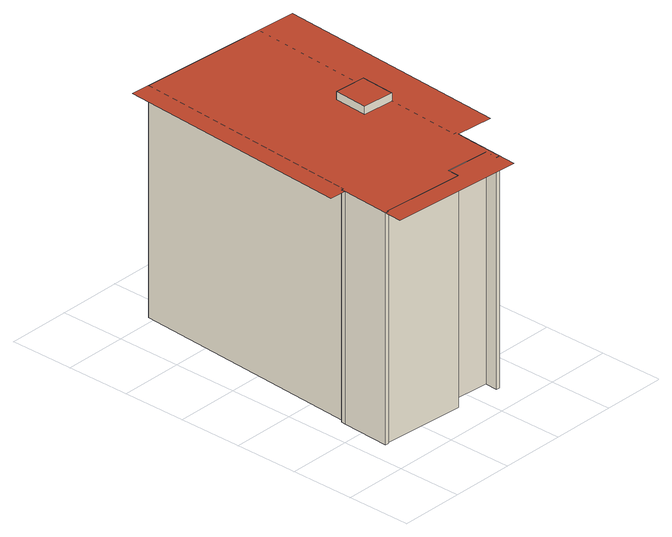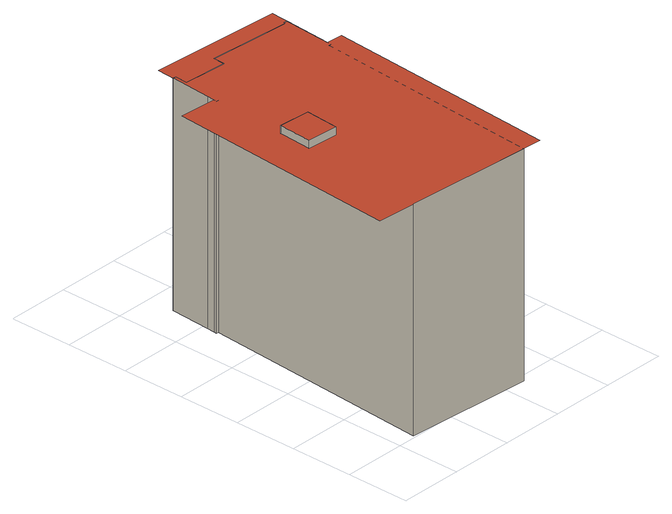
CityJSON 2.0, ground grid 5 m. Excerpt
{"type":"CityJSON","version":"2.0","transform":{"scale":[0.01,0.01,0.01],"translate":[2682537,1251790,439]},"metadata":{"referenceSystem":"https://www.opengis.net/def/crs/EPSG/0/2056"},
"CityObjects":{
"building1":{"type":"Building","attributes":{"class":"BB01","Herkunft":"EE_LB_2007","QualitaetStatus":1,"FileCreationDate":"2012-02-23","Region":3,"GebaeudeStatus":1},"children":["building1-1","building1-2"]},
"building1-1":{"type":"BuildingPart","attributes":{"Geomtype":1},"parents":["building1"],"geometry":[{"type":"MultiSurface","lod":"2","boundaries":[[[0,1,2,3]],[[1,4,5,2]],[[6,7,5,4]],[[7,6,8,9]],[[8,10,11,9]],[[10,12,13,11]],[[12,14,15,13]],[[14,16,17,15]],[[16,18,19,17]],[[18,20,21,19]],[[20,22,23,21]],[[22,24,25,23]],[[26,27,28,29,7,30,31,25,32]],[[22,20,18,16,14,12,10,8,6,4,1,0,33,34,35,36,24]],[[24,36,32,25]],[[36,35,37,32]],[[35,34,38,37]],[[34,33,39,38]],[[33,0,3,39]]],"semantics":{"surfaces":[{"type":"WallSurface"},{"type":"RoofSurface"},{"type":"GroundSurface"}],"values":[0,0,0,0,0,0,0,0,0,0,0,0,1,2,0,0,0,0,0]}}]},
"building1-2":{"type":"BuildingPart","attributes":{"Geomtype":2},"parents":["building1"],"geometry":[{"type":"MultiSurface","lod":"2","boundaries":[[[40,41,42,43]],[[44,45,41,40]],[[46,47,45,44]],[[43,42,47,46]],[[45,47,42,41]]],"semantics":{"surfaces":[{"type":"WallSurface"},{"type":"RoofSurface"}],"values":[0,0,0,0,1]}}]}
},
"vertices":[
[332,2546,0],[207,697,0],[207,697,1794],[332,2546,1794],[188,698,0],[188,698,1794],[186,666,0],[186,666,1794],[162,282,0],[162,282,1794],[189,280,0],[189,280,1794],[191,292,0],[191,292,1794],[843,246,0],[843,246,1794],[848,337,0],[848,337,1794],[1194,313,0],[1194,313,1794],[1187,213,0],[1187,213,1794],[1214,211,0],[1214,211,1794],[1235,540,0],[1235,540,1794],[1532,580,1794],[1658,2457,1794],[184,2555,1794],[58,674,1794],[154,146,1794],[1205,76,1794],[1240,600,1794],[1347,2478,0],[1222,626,0],[1241,625,0],[1240,600,0],[1241,625,1794],[1222,626,1794],[1347,2478,1794],
[1030,1502,1794],[1030,1502,1855],[1280,1486,1855],[1280,1486,1794],[1012,1233,1794],[1012,1233,1855],[1262,1216,1794],[1262,1216,1855]
]}
